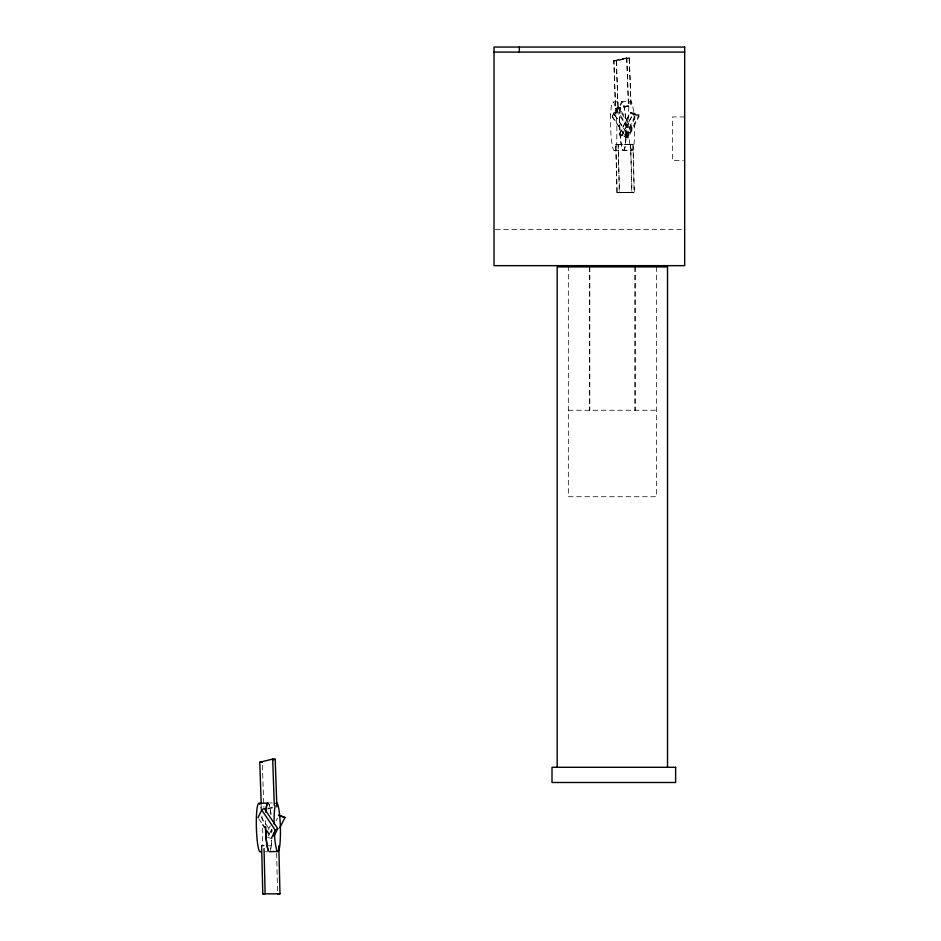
<?xml version="1.0" encoding="UTF-8"?>
<svg xmlns="http://www.w3.org/2000/svg" width="941" height="941" viewBox="0 0 941 941"><rect width="100%" height="100%" fill="white"/><g stroke="black" fill="none" stroke-linecap="round" stroke-linejoin="round"><path stroke-width="0.71" stroke-dasharray="4.71 3.53" d="M612.179 116.319L615.908 108.686L618.366 107.086L631.929 127.282L628.2 134.928L625.741 136.527L612.179 116.319L614.638 114.72L618.366 107.086M625.741 136.527L629.47 128.882L631.929 127.282M619.213 134.234L630.282 112.485L636.492 113.391L639.115 114.743L628.035 136.492L621.825 135.586L619.213 134.234L625.424 135.151L628.035 136.492M621.825 135.586L632.905 113.837L639.115 114.743M625.424 135.151L636.492 113.391M619.202 134.622L630.329 112.885L636.575 114.873L639.186 116.213L628.047 137.951L619.202 134.622L628.047 137.951M621.813 135.975L632.952 114.237L639.186 116.213M268.303 829.562L270.267 825.727M625.436 136.61L636.575 114.873M268.291 836.02L271.573 829.633M276.16 820.681L277.466 818.129M612.168 116.755L615.908 110.156L618.355 108.533L631.976 128.741L628.247 135.339L625.789 136.951L612.168 116.755L614.626 115.131L618.355 108.533M625.789 136.951L629.529 130.364L631.976 128.741M613.944 60.906L626.859 57.777L629.376 57.895L631.035 105.533L618.108 108.674L615.59 108.556L613.944 60.906L616.449 61.024L629.376 57.895M615.59 108.556L628.517 105.416L631.035 105.533M267.891 808.319L273.055 807.06M267.82 809.06L272.984 807.801M613.744 60.612L629.188 57.966L630.976 105.733L618.061 108.45L615.543 108.38L613.744 60.612L629.188 57.966M615.543 108.38L630.976 105.733M615.779 144.432L632.975 144.467L634.14 192.517L631.787 192.623L616.943 192.482L615.779 144.432L632.975 144.467M616.943 192.482L634.14 192.517M261.68 848.676L261.61 845.759L263.962 845.653L264.033 848.57M615.837 144.691L618.19 144.62L619.496 192.682L634.328 192.34L633.022 144.279L615.837 144.691L617.143 192.752L634.328 192.34M633.022 144.279L630.67 144.349L631.976 192.411M617.143 192.752L619.496 192.682M613.026 102.004L630.823 101.475M614.273 150.619L631.999 150.148M623.495 150.395A24.325 3.129 88.4 0 0 625.212 113.92A24.325 3.129 88.4 0 0 619.79 113.92A24.325 3.129 88.4 0 0 623.495 150.395A24.348 3.129 88.4 0 0 625.212 113.908A24.348 3.129 88.4 0 0 619.79 113.908A24.348 3.129 88.4 0 0 623.495 150.419L632.07 150.184A24.348 3.129 88.4 0 0 633.799 113.673A24.348 3.129 88.4 0 0 628.365 113.673A24.348 3.129 88.4 0 0 632.07 150.184M269.502 803.002L272.361 802.932M265.327 851.805L267.95 851.734M684.672 116.943L672.45 116.943L672.45 160.452L683.319 160.452M495.484 229.616L683.201 229.616M568.329 410.264L656.371 410.264M261.61 845.759L264.303 845.783M266.656 845.688L273.749 845.877M267.644 837.302L273.878 839.29M630.282 112.485L632.905 113.837M630.329 112.885L632.952 114.237M615.908 110.156L629.529 130.364M614.626 115.131L628.247 135.339M615.908 108.686L629.47 128.882M614.638 114.72L628.2 134.928M261.269 817.235L271.643 832.691M258.81 818.835L262.01 823.587M626.671 57.895L628.47 105.651M616.261 60.683L618.061 108.45M626.859 57.777L628.517 105.416M616.449 61.024L618.108 108.674M262.386 765.245L263.845 807.119M261.28 805.555L261.375 808.437M630.623 144.573L631.787 192.623M618.131 144.326L619.296 192.376M276.63 853.181L277.548 891.033M656.371 266.891L656.371 496.73L568.329 496.73L568.329 266.891M635.246 266.891L635.246 410.264M634.881 266.891L634.881 410.264M589.819 266.891L589.819 410.264M589.454 266.891L589.454 410.264M270.749 848.723A24.348 3.129 88.4 0 0 271.678 840.019A24.325 3.129 88.4 0 1 270.043 851.005M260.575 806.849A24.325 3.129 88.4 0 1 261.092 809.366M261.951 815.941A24.325 3.129 88.4 0 1 262.398 821.869M262.657 828.174A24.325 3.129 88.4 0 1 261.81 847.865M610.65 114.167A24.325 3.129 88.4 0 0 614.355 150.654A24.325 3.129 88.4 0 0 616.073 114.167A24.325 3.129 88.4 0 0 610.65 114.167M265.468 820.552A24.348 3.129 88.4 0 0 265.468 824.304A24.325 3.129 88.4 0 1 265.468 820.564M270.949 814.318A24.348 3.129 88.4 0 0 268.903 804.014A24.325 3.129 88.4 0 1 270.949 814.33M271.855 831.726A24.348 3.129 88.4 0 0 271.831 829.186A24.325 3.129 88.4 0 1 271.855 831.726"/><path stroke-width="1.41" d="M258.01 817.647L261.739 810.013L264.198 808.413L277.76 828.621L274.031 836.255M271.573 837.855L275.301 830.221L277.76 828.621M279.771 827.774L285.017 817.553L278.654 815.012M261.222 804.108L259.775 762.245L272.69 759.105L275.207 759.222L276.866 806.86M272.619 759.846L275.207 759.222M261.68 848.676L262.774 893.809L265.127 893.703L264.033 848.57M277.619 893.95L279.971 893.844L278.807 845.794M258.928 803.32L268.067 803.061A24.325 3.129 88.4 0 0 265.809 812.154A24.348 3.129 88.4 0 1 268.067 803.049M269.255 851.711L277.83 851.476M494.025 52.084L684.672 52.084M262.774 893.809L279.971 893.844M259.775 762.245L262.28 762.363M278.771 815.565L285.017 817.553M261.739 810.013L275.301 830.221M262.798 824.787L264.397 827.163M266.785 830.727L269.185 834.291M272.69 759.105L274.301 805.296M667.522 767.291L667.522 266.891L557.178 266.891L557.178 767.291M519.326 47.05L519.326 52.084M275.854 803.496A24.348 3.129 88.4 0 1 280.124 821.375A24.348 3.129 88.4 0 1 278.63 850.793A24.348 3.129 88.4 0 1 274.349 832.914M274.054 824.057A24.348 3.129 88.4 0 1 275.16 805.802M260.904 851.264A24.325 3.129 88.4 0 1 256.375 827.092A24.325 3.129 88.4 0 1 259.763 804.284M684.672 47.05L494.025 47.05L494.025 265.656L684.672 265.656L684.672 47.05M675.626 767.291L552.002 767.291L552.002 782.489L675.626 782.489L675.626 767.291M265.515 826.833A24.348 3.129 88.4 0 0 268.42 850.746A24.325 3.129 88.4 0 1 265.515 826.833"/></g></svg>
